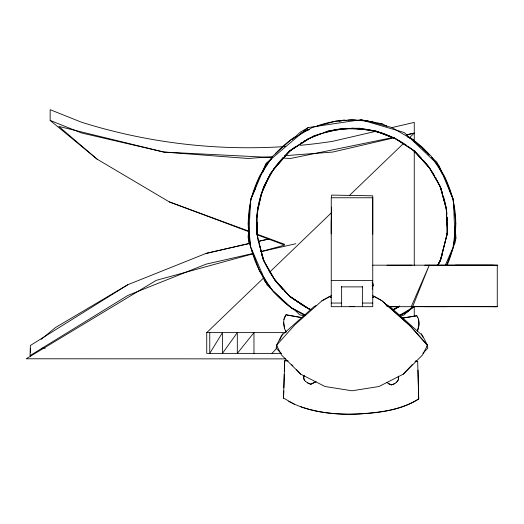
<?xml version="1.0" encoding="UTF-8"?>
<svg xmlns="http://www.w3.org/2000/svg" width="524" height="524" viewBox="0 0 524 524"><rect width="100%" height="100%" fill="white"/><g stroke="black" fill="none" stroke-linecap="round" stroke-linejoin="round"><path stroke-width="0.79" d="M331.43 207.131L331.292 233.822L331.247 220.473M331.535 197.502L331.561 195.092L372.754 195.806L372.754 234.156M283.753 390.983L283.536 398.148L284.689 360.735L288.115 360.859M283.851 387.793L284.257 374.26M284.355 371.077L284.689 360.735M248.893 227.069L248.081 237.536L250.668 244.335M250.583 205.336L250.708 203.725M250.957 200.509L251.14 198.092L255.516 188.417M372.322 286.851L372.741 282.921M303.822 376.212L303.691 377.234A4.971 4.971 0 0 0 304.608 380.352L305.715 381.61M372.243 289.137L372.754 285.934L372.243 282.724M372.348 286.576L372.846 283.504L372.223 281.997M257.539 210.399L261.037 194.948M304.208 375.315L303.782 377.359A4.971 4.971 0 0 0 304.706 380.476M283.929 319.535L285.652 315.651M417.392 331.024L418.886 324.847L418.512 319.136M417.49 331.155C419.03 326.799 420.058 321.546 417.694 317.295M446.494 265.458L453.201 247.97L455.762 223.676L453.201 199.382L444.45 176.568L431.141 156.087L412.991 139.731L391.828 127.522L368.234 121.195L352.004 119.917L335.773 121.195L312.173 127.522L291.01 139.731L272.86 156.087L259.55 176.568L250.799 199.382L248.238 223.676L250.799 247.97L259.55 270.784L272.86 291.265L291.01 307.621L304.411 315.356M453.057 245.939L456.018 238.4L455.068 226.309M445.158 265.635L455.14 242.632L453.437 200.05L439.112 165.807L404.22 132.533L360.859 119.734L308.256 127.548L300.298 132.172L292.556 139.358M411.229 306.684L429.28 265.183L412.709 306.461L495.737 306.684M268.832 177.21L261.214 194.175L256.478 217.381L257.716 238.61L264.037 261.437L274.773 279.783L288.907 295.667L308.662 308.728L310.85 309.638M262.576 172.789L266.945 163.115L271.707 158.693M277.078 345.86L276.076 348.015L281.126 353.366M279.744 340.109L282.744 333.65M390.026 306.684L422.514 335.609L427.466 345.296L422.514 354.99L403.231 374.195L378.937 386.529L352.004 390.78L325.07 386.529L300.769 374.195L281.486 354.99L276.534 345.296L281.486 335.609L314 306.664L315.939 305.551M301.903 317.583L285.953 314.813C282.822 318.756 283.563 324.022 284.604 328.568M437.586 265.275L440.769 259.753L447.568 231.87L447.352 227.881M437.651 265.183L440.461 260.317L447.431 232.715L446.284 208.742L440.769 187.605L429.228 167.569L414.72 151.233L395.338 138.624L381.498 132.893L359.516 128.223L337.07 129.395L313.922 135.709L289.818 150.866L274.773 167.569L263.539 187.035L257.716 208.742L256.577 232.715L263.539 260.317M437.488 265.668L439.97 261.437L447.28 233.822L446.284 208.742L440.461 187.035M273.325 169.606L290.761 150.1L292.143 149.216M276.534 345.296L294.874 324.808L322.05 300.717L329.57 296.551L331.659 297.645M272.022 353.379L276.908 348.041M403.231 374.195L412.211 364.678M415.015 361.698L416.141 360.512M422.875 353.366L427.925 348.015L426.922 345.86M281.519 353.379L206.738 353.379L206.738 332.622L263.926 277.654M269.821 271.982L331.718 212.482M349.41 195.478L403.644 143.34M409.539 137.674L414.255 133.142L406.277 134.773M413.344 306.258L403.84 315.088L399.917 316.195M396.301 382.651L398.404 379.834L398.24 376.206M412.63 307.333L407.869 311.734L399.746 315.173M414.202 306.527L399.589 315.356M308.256 127.548L265.904 163.534L250.564 200.05L248.533 241.813L267.024 285.043L291.01 307.621L305.289 314.944M41.16 339.375L55.616 327.454L127.804 284.722L206.024 253.426L250.596 243.136M315.874 381.662L310.765 384.19L307.726 382.92M315.965 381.793L310.856 384.315L307.824 383.044L305.623 381.479M398.744 306.481L395.338 308.728L392.384 309.881M321.048 133.496L308.662 138.624L289.281 151.233L270.246 173.686L261.214 194.175A95.46 95.46 0 0 1 266.592 181.042M399.38 306.108L395.338 308.728L393.092 309.592L399.426 306.114M293.519 148.331L305.223 140.832M306.599 139.947L307.974 139.063M417.995 370.206L418.656 398.882C401.017 410.22 379.337 412.473 358.901 413.94C339.375 414.825 319.489 413.174 300.914 406.801M416.115 361.442L417.674 361.573L418.755 399.006C398.142 411.949 372.747 413.6 349.036 414.314C328.384 414.058 307.051 411.32 288.678 401.299M127.804 284.722L30.385 345.473L30.025 355.626L127.804 295.464L206.024 264.168L253.688 253.321M321.847 300.887L331.247 295.641M372.394 297.639L374.457 296.538L381.498 300.442L411.242 326.911L427.466 345.296L409.126 324.808L382.153 300.887L372.754 295.641M372.754 297.291L374.385 296.466M395.031 383.502L392.168 384.767M308.662 138.624L328.489 130.862L352.004 128.216A95.46 95.46 0 0 1 366.158 129.271M303.409 131.308L309.618 129.572M339.139 121.345L343.803 120.042L346.24 120.278M253.157 253.767L156.224 280.366L26.2 358.783L285.724 358.881M261.037 251.605L284.683 245.114L257.179 234.811M376.225 131.216L332.648 141.323A539.55 521.184 0 0 1 300.337 145.318M392.07 127.542L414.255 122.4L414.255 142.135M394.448 137.733L332.648 152.065L284.761 155.707M406.336 134.976L414.255 133.142M258.555 241.302L268.904 238.911M206.024 253.426L250.472 243.254M258.411 241.44L268.727 239.075M260.834 251.69L295.785 243.739M324.068 132.565L342.879 128.662M393.517 137.386L290.604 158.464L282.482 158.052M402.347 318.055L416.816 315.776L402.445 318.179M354.407 306.304L352.004 306.684L349.593 306.304M272.591 156.63L248.238 158.484L163.835 152.065L81.515 132.972L50.153 120.428L50.153 109.686L81.515 122.23A539.55 521.184 0 0 0 285.691 146.497M386.778 306.219L392.234 306.684M285.272 360.781L286.582 360.748M386.974 265.242L412.1 265.183M372.027 285.803L373.658 285.803L372.295 282.855M494.008 306.691L497.263 306.684L497.263 265.183M372.754 265.183L497.8 265.183M424.787 265.183L496.916 265.183M331.247 280.458L372.754 280.458M341.628 286.883L362.379 286.883M331.247 303.055L341.628 303.055M362.379 303.055L372.754 303.055M497.263 306.684L389.797 306.684L385.258 303.946M424.787 306.684L446.998 306.671M206.738 332.622L285.475 332.622M41.933 348.185L45.208 348.185M455.5 265.157L493.353 265.183M390.472 306.671L398.895 306.684M271.917 157.521L163.835 152.065L58.799 126.402L97.117 159.172L169.304 201.904L249.535 231.949M349.272 128.629L369.381 129.854M416.207 361.573L417.674 361.573M379.605 123.533L382.048 123.769L386.365 125.996M352.004 128.216L375.243 130.81L395.338 138.624L413.24 150.1L429.228 167.569L439.97 185.915L446.284 208.742L447.214 225.49M301.994 317.708L285.953 314.813M360.859 119.734L382.048 123.769M303.514 315.874L299.623 314.721L294.894 310.201M169.304 201.904L249.208 231.294M256.891 234.123L284.552 244.295M375.629 131.19L395.338 138.624M388.507 383.751L391.435 384.878C394.814 383.882 399.164 381.426 398.489 377.26M391.526 385.002L386.352 382.396M294.324 404.227L283.445 398.017M329.616 296.466L331.247 297.291M407.233 136.764L412.991 139.731L420.582 146.877M385.919 304.732L387.288 305.544M50.153 120.428L97.117 159.172M422.331 148.521L426.418 152.366M427.591 153.467L429.339 155.117M431.678 157.311L436.931 162.257L441.909 173.457M270.07 286.458L264.751 281.368L261.587 273.056M291.789 364.678L292.916 365.863M296.283 369.44L300.769 374.195M274.773 279.783L290.263 296.957L308.662 308.728L310.87 309.592L308.662 308.728L289.818 296.486L274.773 279.783L263.231 259.753L260.782 250.354M414.183 150.866L429.228 167.569M285.279 330.408L286.373 332.196M416.724 315.644L417.792 317.42M421.257 333.65L422.927 337.24M449.212 189.878L452.86 198.092L453.109 201.321M285.377 330.533L284.512 328.437L283.602 322.227M258.129 240.175L258.738 242.527M259.144 244.092L260.369 248.789M453.489 206.155L453.62 207.766M257.015 222.373L257.716 238.61A95.46 95.46 0 0 1 256.544 223.676M414.255 151.128L414.255 265.583M414.255 306.461L414.255 316.28M362.379 286.51L362.379 306.684M341.628 286.379L341.628 306.684M253.97 353.379L253.97 332.622L237.313 353.379L237.313 332.622L222.458 353.379L222.458 332.622L209.764 353.379L209.764 332.622M30.477 348.185L30.477 352.79M30.477 355.095L30.477 356.628M455.218 234.254A103.759 103.759 0 0 1 453.26 246.306M452.893 247.898A103.759 103.759 0 0 1 446.9 265.635M414.942 306.16A103.759 103.759 0 0 1 401.98 314.603M294.35 309.946A103.759 103.759 0 0 1 273.633 291.685M272.048 289.811A103.759 103.759 0 0 1 270.011 287.263M268.059 284.663A103.759 103.759 0 0 1 251.71 250.276M250.393 244.715A103.759 103.759 0 0 1 250.393 202.644M251.71 197.076A103.759 103.759 0 0 1 272.572 156.912M275.264 153.84A103.759 103.759 0 0 1 295.713 136.509M300.599 133.548A103.759 103.759 0 0 1 307.817 129.795M317.629 125.773A103.759 103.759 0 0 1 343.043 120.304M347.936 119.996A103.759 103.759 0 0 1 356.071 119.996M365.817 120.841A103.759 103.759 0 0 1 373.036 122.072M384.839 125.249A103.759 103.759 0 0 1 386.378 125.773M410.325 137.864A103.759 103.759 0 0 1 428.743 153.84M434.979 161.379A103.759 103.759 0 0 1 452.5 197.869M453.771 203.443A103.759 103.759 0 0 1 455.441 231.818M447.411 226.827A95.46 95.46 0 0 1 446.402 237.831M442.544 253.924A95.46 95.46 0 0 1 437.756 265.609M398.81 306.868A95.46 95.46 0 0 1 392.509 310.116M310.778 309.776A95.46 95.46 0 0 1 299.787 303.586M297.822 302.269A95.46 95.46 0 0 1 296.532 301.366M295.254 300.442A95.46 95.46 0 0 1 284.499 291.174M282.849 289.484A95.46 95.46 0 0 1 268.419 269.794M267.672 268.412A95.46 95.46 0 0 1 266.945 267.017M266.592 266.31A95.46 95.46 0 0 1 261.712 254.671M256.747 217.368A95.46 95.46 0 0 1 260.972 194.928M266.945 180.341A95.46 95.46 0 0 1 282.849 157.868M284.499 156.178A95.46 95.46 0 0 1 295.254 146.91M300.449 143.334A95.46 95.46 0 0 1 301.785 142.489M303.822 141.27A95.46 95.46 0 0 1 305.191 140.484M306.573 139.718A95.46 95.46 0 0 1 307.961 138.984M328.568 131.138A95.46 95.46 0 0 1 346.482 128.38M368.483 129.651A95.46 95.46 0 0 1 406.827 145.534M408.111 146.451A95.46 95.46 0 0 1 421.689 158.438M423.287 160.193A95.46 95.46 0 0 1 434.802 176.182M435.582 177.557A95.46 95.46 0 0 1 436.328 178.946M437.055 180.341A95.46 95.46 0 0 1 442.544 193.428M443.487 196.434A95.46 95.46 0 0 1 446.992 214.218M447.254 217.368A95.46 95.46 0 0 1 447.411 220.525M372.754 197.764L331.247 197.764L331.247 306.684L372.754 306.684L372.754 197.764"/></g></svg>
